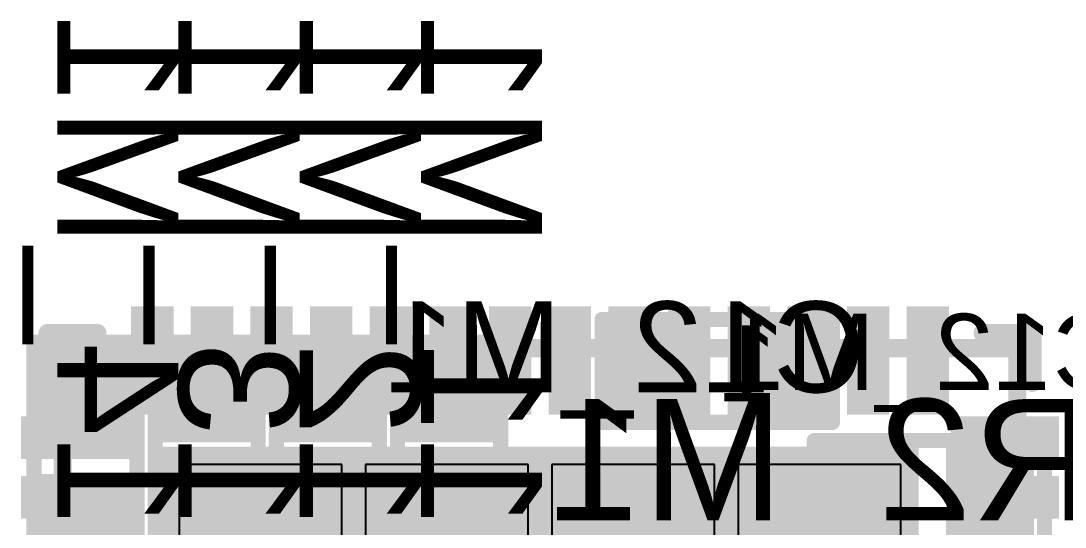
# Model space of a CAD drawing. Header units: inches. Extents: x -0.3 to 12.2, y -3.2 to 4.4.
# Drawn here: x 2.0655 to 2.4101, y 2.7409 to 2.9081 of the extents above; entities that cross this region are included whole.
import ezdxf

# ---------------------------------------------------------------- set-up
doc = ezdxf.new("R2010")
doc.units = ezdxf.units.IN
doc.header["$MEASUREMENT"] = 0
for name, color, linetype in [('Board Layer Stack Bottom Overlay', 54, 'Continuous'), ('Board Layer Stack Bottom Solder', 6, 'Continuous'), ('Bottom Assembly', 216, 'Continuous'), ('Bottom Layer_L8', 5, 'Continuous'), ('Bottom Paste', 16, 'Continuous'), ('FAB', 56, 'Continuous'), ('Top Assembly', 6, 'Continuous'), ('Top Overlay', 2, 'Continuous'), ('Top Paste', 8, 'Continuous'), ('Top Solder', 216, 'Continuous'), ('TOP_L1', 1, 'Continuous')]:
    doc.layers.add(name, color=color, linetype=linetype)
doc.styles.add('Arial', font='', dxfattribs={"height": 0.2})
doc.styles.get('Arial').set_extended_font_data('Arial')

# ---------------------------------------------------------------- blocks, each defined once
blk = doc.blocks.new('R0402_B_323')
at = {"layer": 'Board Layer Stack Bottom Solder'}
for points in [[(-0.033, -0.0145), (-0.033, 0.0145), (-0.004, 0.0145), (-0.004, -0.0145)], [(0.0064, -0.0145), (0.0064, 0.0145), (0.0354, 0.0145), (0.0354, -0.0145)]]:
    blk.add_hatch(color=6, dxfattribs=at).paths.add_polyline_path(points)
at = {"layer": 'Bottom Layer_L8'}
for points in [[(-0.031, -0.0125), (-0.031, 0.0125), (-0.006, 0.0125), (-0.006, -0.0125)], [(0.0084, -0.0125), (0.0084, 0.0125), (0.0334, 0.0125), (0.0334, -0.0125)]]:
    blk.add_hatch(color=5, dxfattribs=at).paths.add_polyline_path(points)
at = {"layer": 'Bottom Paste'}
for points in [[(-0.031, -0.0125), (-0.031, 0.0125), (-0.006, 0.0125), (-0.006, -0.0125)], [(0.0084, -0.0125), (0.0084, 0.0125), (0.0334, 0.0125), (0.0334, -0.0125)]]:
    blk.add_hatch(color=16, dxfattribs=at).paths.add_polyline_path(points)
at = {"layer": 'Board Layer Stack Bottom Overlay'}
for points in [[(-0.0365, 0.017, 0.005, 0.005, 0), (0.0395, 0.017, 0.005, 0.005, 0)], [(-0.0365, 0.017, 0.005, 0.005, 0), (-0.0365, -0.017, 0.005, 0.005, 0)], [(0.0395, 0.017, 0.005, 0.005, 0), (0.0395, -0.017, 0.005, 0.005, 0)], [(-0.0365, -0.017, 0.005, 0.005, 0), (0.0365, -0.017, 0.005, 0.005, 0)], [(0.0365, -0.017, 0.005, 0.005, 0), (0.0395, -0.017, 0.005, 0.005, 0)]]:
    blk.add_lwpolyline(points, format="xyseb", dxfattribs=at)
for points in [[(-0.03775, 0.017, 0.0025, 0.0025, 1), (-0.03525, 0.017, 0.0025, 0.0025, 1)], [(-0.03775, 0.017, 0.0025, 0.0025, 1), (-0.03525, 0.017, 0.0025, 0.0025, 1)], [(0.03825, 0.017, 0.0025, 0.0025, 1), (0.04075, 0.017, 0.0025, 0.0025, 1)], [(0.03825, 0.017, 0.0025, 0.0025, 1), (0.04075, 0.017, 0.0025, 0.0025, 1)], [(-0.03775, -0.017, 0.0025, 0.0025, 1), (-0.03525, -0.017, 0.0025, 0.0025, 1)], [(-0.03775, -0.017, 0.0025, 0.0025, 1), (-0.03525, -0.017, 0.0025, 0.0025, 1)], [(0.03525, -0.017, 0.0025, 0.0025, 1), (0.03775, -0.017, 0.0025, 0.0025, 1)], [(0.03525, -0.017, 0.0025, 0.0025, 1), (0.03775, -0.017, 0.0025, 0.0025, 1)], [(0.03825, -0.017, 0.0025, 0.0025, 1), (0.04075, -0.017, 0.0025, 0.0025, 1)], [(0.03825, -0.017, 0.0025, 0.0025, 1), (0.04075, -0.017, 0.0025, 0.0025, 1)]]:
    blk.add_lwpolyline(points, format="xyseb", close=True, dxfattribs=at)
at = {"layer": 'Bottom Assembly'}
for points in [[(-0.0365, 0.017, 0.005, 0.005, 0), (0.0395, 0.017, 0.005, 0.005, 0)], [(-0.0365, 0.017, 0.005, 0.005, 0), (-0.0365, -0.017, 0.005, 0.005, 0)], [(0.0395, 0.017, 0.005, 0.005, 0), (0.0395, -0.017, 0.005, 0.005, 0)], [(-0.0365, -0.017, 0.005, 0.005, 0), (0.0395, -0.017, 0.005, 0.005, 0)]]:
    blk.add_lwpolyline(points, format="xyseb", dxfattribs=at)
for points in [[(-0.03775, 0.017, 0.0025, 0.0025, 1), (-0.03525, 0.017, 0.0025, 0.0025, 1)], [(-0.03775, 0.017, 0.0025, 0.0025, 1), (-0.03525, 0.017, 0.0025, 0.0025, 1)], [(0.03825, 0.017, 0.0025, 0.0025, 1), (0.04075, 0.017, 0.0025, 0.0025, 1)], [(0.03825, 0.017, 0.0025, 0.0025, 1), (0.04075, 0.017, 0.0025, 0.0025, 1)], [(-0.03775, -0.017, 0.0025, 0.0025, 1), (-0.03525, -0.017, 0.0025, 0.0025, 1)], [(-0.03775, -0.017, 0.0025, 0.0025, 1), (-0.03525, -0.017, 0.0025, 0.0025, 1)], [(0.03825, -0.017, 0.0025, 0.0025, 1), (0.04075, -0.017, 0.0025, 0.0025, 1)], [(0.03825, -0.017, 0.0025, 0.0025, 1), (0.04075, -0.017, 0.0025, 0.0025, 1)]]:
    blk.add_lwpolyline(points, format="xyseb", close=True, dxfattribs=at)
at = {"layer": 'Bottom Assembly', "style": 'Arial', "text_generation_flag": 2}
blk.add_text('R14_M1', height=0.04, rotation=180, dxfattribs=at).set_placement((-0.06289, 0.0093))
blk = doc.blocks.new('R0402_B_325')
at = {"layer": 'Board Layer Stack Bottom Solder'}
for points in [[(-0.033, -0.0145), (-0.033, 0.0145), (-0.004, 0.0145), (-0.004, -0.0145)], [(0.0064, -0.0145), (0.0064, 0.0145), (0.0354, 0.0145), (0.0354, -0.0145)]]:
    blk.add_hatch(color=6, dxfattribs=at).paths.add_polyline_path(points)
at = {"layer": 'Bottom Layer_L8'}
for points in [[(-0.031, -0.0125), (-0.031, 0.0125), (-0.006, 0.0125), (-0.006, -0.0125)], [(0.0084, -0.0125), (0.0084, 0.0125), (0.0334, 0.0125), (0.0334, -0.0125)]]:
    blk.add_hatch(color=5, dxfattribs=at).paths.add_polyline_path(points)
at = {"layer": 'Bottom Paste'}
for points in [[(-0.031, -0.0125), (-0.031, 0.0125), (-0.006, 0.0125), (-0.006, -0.0125)], [(0.0084, -0.0125), (0.0084, 0.0125), (0.0334, 0.0125), (0.0334, -0.0125)]]:
    blk.add_hatch(color=16, dxfattribs=at).paths.add_polyline_path(points)
at = {"layer": 'Board Layer Stack Bottom Overlay'}
for points in [[(-0.0365, 0.017, 0.005, 0.005, 0), (0.0395, 0.017, 0.005, 0.005, 0)], [(-0.0365, 0.017, 0.005, 0.005, 0), (-0.0365, -0.017, 0.005, 0.005, 0)], [(0.0395, 0.017, 0.005, 0.005, 0), (0.0395, -0.017, 0.005, 0.005, 0)], [(-0.0365, -0.017, 0.005, 0.005, 0), (0.0365, -0.017, 0.005, 0.005, 0)], [(0.0365, -0.017, 0.005, 0.005, 0), (0.0395, -0.017, 0.005, 0.005, 0)]]:
    blk.add_lwpolyline(points, format="xyseb", dxfattribs=at)
for points in [[(-0.03775, 0.017, 0.0025, 0.0025, 1), (-0.03525, 0.017, 0.0025, 0.0025, 1)], [(-0.03775, 0.017, 0.0025, 0.0025, 1), (-0.03525, 0.017, 0.0025, 0.0025, 1)], [(0.03825, 0.017, 0.0025, 0.0025, 1), (0.04075, 0.017, 0.0025, 0.0025, 1)], [(0.03825, 0.017, 0.0025, 0.0025, 1), (0.04075, 0.017, 0.0025, 0.0025, 1)], [(-0.03775, -0.017, 0.0025, 0.0025, 1), (-0.03525, -0.017, 0.0025, 0.0025, 1)], [(-0.03775, -0.017, 0.0025, 0.0025, 1), (-0.03525, -0.017, 0.0025, 0.0025, 1)], [(0.03525, -0.017, 0.0025, 0.0025, 1), (0.03775, -0.017, 0.0025, 0.0025, 1)], [(0.03525, -0.017, 0.0025, 0.0025, 1), (0.03775, -0.017, 0.0025, 0.0025, 1)], [(0.03825, -0.017, 0.0025, 0.0025, 1), (0.04075, -0.017, 0.0025, 0.0025, 1)], [(0.03825, -0.017, 0.0025, 0.0025, 1), (0.04075, -0.017, 0.0025, 0.0025, 1)]]:
    blk.add_lwpolyline(points, format="xyseb", close=True, dxfattribs=at)
at = {"layer": 'Bottom Assembly'}
for points in [[(-0.0365, 0.017, 0.005, 0.005, 0), (0.0395, 0.017, 0.005, 0.005, 0)], [(-0.0365, 0.017, 0.005, 0.005, 0), (-0.0365, -0.017, 0.005, 0.005, 0)], [(0.0395, 0.017, 0.005, 0.005, 0), (0.0395, -0.017, 0.005, 0.005, 0)], [(-0.0365, -0.017, 0.005, 0.005, 0), (0.0395, -0.017, 0.005, 0.005, 0)]]:
    blk.add_lwpolyline(points, format="xyseb", dxfattribs=at)
for points in [[(-0.03775, 0.017, 0.0025, 0.0025, 1), (-0.03525, 0.017, 0.0025, 0.0025, 1)], [(-0.03775, 0.017, 0.0025, 0.0025, 1), (-0.03525, 0.017, 0.0025, 0.0025, 1)], [(0.03825, 0.017, 0.0025, 0.0025, 1), (0.04075, 0.017, 0.0025, 0.0025, 1)], [(0.03825, 0.017, 0.0025, 0.0025, 1), (0.04075, 0.017, 0.0025, 0.0025, 1)], [(-0.03775, -0.017, 0.0025, 0.0025, 1), (-0.03525, -0.017, 0.0025, 0.0025, 1)], [(-0.03775, -0.017, 0.0025, 0.0025, 1), (-0.03525, -0.017, 0.0025, 0.0025, 1)], [(0.03825, -0.017, 0.0025, 0.0025, 1), (0.04075, -0.017, 0.0025, 0.0025, 1)], [(0.03825, -0.017, 0.0025, 0.0025, 1), (0.04075, -0.017, 0.0025, 0.0025, 1)]]:
    blk.add_lwpolyline(points, format="xyseb", close=True, dxfattribs=at)
at = {"layer": 'Bottom Assembly', "style": 'Arial', "text_generation_flag": 2}
blk.add_text('R13_M1', height=0.04, rotation=180, dxfattribs=at).set_placement((-0.06289, 0.0093))
blk = doc.blocks.new('R0402_B_327')
at = {"layer": 'Board Layer Stack Bottom Solder'}
for points in [[(-0.033, -0.0145), (-0.033, 0.0145), (-0.004, 0.0145), (-0.004, -0.0145)], [(0.0064, -0.0145), (0.0064, 0.0145), (0.0354, 0.0145), (0.0354, -0.0145)]]:
    blk.add_hatch(color=6, dxfattribs=at).paths.add_polyline_path(points)
at = {"layer": 'Bottom Layer_L8'}
for points in [[(-0.031, -0.0125), (-0.031, 0.0125), (-0.006, 0.0125), (-0.006, -0.0125)], [(0.0084, -0.0125), (0.0084, 0.0125), (0.0334, 0.0125), (0.0334, -0.0125)]]:
    blk.add_hatch(color=5, dxfattribs=at).paths.add_polyline_path(points)
at = {"layer": 'Bottom Paste'}
for points in [[(-0.031, -0.0125), (-0.031, 0.0125), (-0.006, 0.0125), (-0.006, -0.0125)], [(0.0084, -0.0125), (0.0084, 0.0125), (0.0334, 0.0125), (0.0334, -0.0125)]]:
    blk.add_hatch(color=16, dxfattribs=at).paths.add_polyline_path(points)
at = {"layer": 'Board Layer Stack Bottom Overlay'}
for points in [[(-0.0365, 0.017, 0.005, 0.005, 0), (0.0395, 0.017, 0.005, 0.005, 0)], [(-0.0365, 0.017, 0.005, 0.005, 0), (-0.0365, -0.017, 0.005, 0.005, 0)], [(0.0395, 0.017, 0.005, 0.005, 0), (0.0395, -0.017, 0.005, 0.005, 0)], [(-0.0365, -0.017, 0.005, 0.005, 0), (0.0365, -0.017, 0.005, 0.005, 0)], [(0.0365, -0.017, 0.005, 0.005, 0), (0.0395, -0.017, 0.005, 0.005, 0)]]:
    blk.add_lwpolyline(points, format="xyseb", dxfattribs=at)
for points in [[(-0.03775, 0.017, 0.0025, 0.0025, 1), (-0.03525, 0.017, 0.0025, 0.0025, 1)], [(-0.03775, 0.017, 0.0025, 0.0025, 1), (-0.03525, 0.017, 0.0025, 0.0025, 1)], [(0.03825, 0.017, 0.0025, 0.0025, 1), (0.04075, 0.017, 0.0025, 0.0025, 1)], [(0.03825, 0.017, 0.0025, 0.0025, 1), (0.04075, 0.017, 0.0025, 0.0025, 1)], [(-0.03775, -0.017, 0.0025, 0.0025, 1), (-0.03525, -0.017, 0.0025, 0.0025, 1)], [(-0.03775, -0.017, 0.0025, 0.0025, 1), (-0.03525, -0.017, 0.0025, 0.0025, 1)], [(0.03525, -0.017, 0.0025, 0.0025, 1), (0.03775, -0.017, 0.0025, 0.0025, 1)], [(0.03525, -0.017, 0.0025, 0.0025, 1), (0.03775, -0.017, 0.0025, 0.0025, 1)], [(0.03825, -0.017, 0.0025, 0.0025, 1), (0.04075, -0.017, 0.0025, 0.0025, 1)], [(0.03825, -0.017, 0.0025, 0.0025, 1), (0.04075, -0.017, 0.0025, 0.0025, 1)]]:
    blk.add_lwpolyline(points, format="xyseb", close=True, dxfattribs=at)
at = {"layer": 'Bottom Assembly'}
for points in [[(-0.0365, 0.017, 0.005, 0.005, 0), (0.0395, 0.017, 0.005, 0.005, 0)], [(-0.0365, 0.017, 0.005, 0.005, 0), (-0.0365, -0.017, 0.005, 0.005, 0)], [(0.0395, 0.017, 0.005, 0.005, 0), (0.0395, -0.017, 0.005, 0.005, 0)], [(-0.0365, -0.017, 0.005, 0.005, 0), (0.0395, -0.017, 0.005, 0.005, 0)]]:
    blk.add_lwpolyline(points, format="xyseb", dxfattribs=at)
for points in [[(-0.03775, 0.017, 0.0025, 0.0025, 1), (-0.03525, 0.017, 0.0025, 0.0025, 1)], [(-0.03775, 0.017, 0.0025, 0.0025, 1), (-0.03525, 0.017, 0.0025, 0.0025, 1)], [(0.03825, 0.017, 0.0025, 0.0025, 1), (0.04075, 0.017, 0.0025, 0.0025, 1)], [(0.03825, 0.017, 0.0025, 0.0025, 1), (0.04075, 0.017, 0.0025, 0.0025, 1)], [(-0.03775, -0.017, 0.0025, 0.0025, 1), (-0.03525, -0.017, 0.0025, 0.0025, 1)], [(-0.03775, -0.017, 0.0025, 0.0025, 1), (-0.03525, -0.017, 0.0025, 0.0025, 1)], [(0.03825, -0.017, 0.0025, 0.0025, 1), (0.04075, -0.017, 0.0025, 0.0025, 1)], [(0.03825, -0.017, 0.0025, 0.0025, 1), (0.04075, -0.017, 0.0025, 0.0025, 1)]]:
    blk.add_lwpolyline(points, format="xyseb", close=True, dxfattribs=at)
at = {"layer": 'Bottom Assembly', "style": 'Arial', "text_generation_flag": 2}
blk.add_text('R12_M1', height=0.04, rotation=180, dxfattribs=at).set_placement((-0.06289, 0.0093))
blk = doc.blocks.new('R0402_B_329')
at = {"layer": 'Board Layer Stack Bottom Solder'}
for points in [[(-0.033, -0.0145), (-0.033, 0.0145), (-0.004, 0.0145), (-0.004, -0.0145)], [(0.0064, -0.0145), (0.0064, 0.0145), (0.0354, 0.0145), (0.0354, -0.0145)]]:
    blk.add_hatch(color=6, dxfattribs=at).paths.add_polyline_path(points)
at = {"layer": 'Bottom Layer_L8'}
for points in [[(-0.031, -0.0125), (-0.031, 0.0125), (-0.006, 0.0125), (-0.006, -0.0125)], [(0.0084, -0.0125), (0.0084, 0.0125), (0.0334, 0.0125), (0.0334, -0.0125)]]:
    blk.add_hatch(color=5, dxfattribs=at).paths.add_polyline_path(points)
at = {"layer": 'Bottom Paste'}
for points in [[(-0.031, -0.0125), (-0.031, 0.0125), (-0.006, 0.0125), (-0.006, -0.0125)], [(0.0084, -0.0125), (0.0084, 0.0125), (0.0334, 0.0125), (0.0334, -0.0125)]]:
    blk.add_hatch(color=16, dxfattribs=at).paths.add_polyline_path(points)
at = {"layer": 'Board Layer Stack Bottom Overlay'}
for points in [[(-0.0365, 0.017, 0.005, 0.005, 0), (0.0395, 0.017, 0.005, 0.005, 0)], [(-0.0365, 0.017, 0.005, 0.005, 0), (-0.0365, -0.017, 0.005, 0.005, 0)], [(0.0395, 0.017, 0.005, 0.005, 0), (0.0395, -0.017, 0.005, 0.005, 0)], [(-0.0365, -0.017, 0.005, 0.005, 0), (0.0365, -0.017, 0.005, 0.005, 0)], [(0.0365, -0.017, 0.005, 0.005, 0), (0.0395, -0.017, 0.005, 0.005, 0)]]:
    blk.add_lwpolyline(points, format="xyseb", dxfattribs=at)
for points in [[(-0.03775, 0.017, 0.0025, 0.0025, 1), (-0.03525, 0.017, 0.0025, 0.0025, 1)], [(-0.03775, 0.017, 0.0025, 0.0025, 1), (-0.03525, 0.017, 0.0025, 0.0025, 1)], [(0.03825, 0.017, 0.0025, 0.0025, 1), (0.04075, 0.017, 0.0025, 0.0025, 1)], [(0.03825, 0.017, 0.0025, 0.0025, 1), (0.04075, 0.017, 0.0025, 0.0025, 1)], [(-0.03775, -0.017, 0.0025, 0.0025, 1), (-0.03525, -0.017, 0.0025, 0.0025, 1)], [(-0.03775, -0.017, 0.0025, 0.0025, 1), (-0.03525, -0.017, 0.0025, 0.0025, 1)], [(0.03525, -0.017, 0.0025, 0.0025, 1), (0.03775, -0.017, 0.0025, 0.0025, 1)], [(0.03525, -0.017, 0.0025, 0.0025, 1), (0.03775, -0.017, 0.0025, 0.0025, 1)], [(0.03825, -0.017, 0.0025, 0.0025, 1), (0.04075, -0.017, 0.0025, 0.0025, 1)], [(0.03825, -0.017, 0.0025, 0.0025, 1), (0.04075, -0.017, 0.0025, 0.0025, 1)]]:
    blk.add_lwpolyline(points, format="xyseb", close=True, dxfattribs=at)
at = {"layer": 'Bottom Assembly'}
for points in [[(-0.0365, 0.017, 0.005, 0.005, 0), (0.0395, 0.017, 0.005, 0.005, 0)], [(-0.0365, 0.017, 0.005, 0.005, 0), (-0.0365, -0.017, 0.005, 0.005, 0)], [(0.0395, 0.017, 0.005, 0.005, 0), (0.0395, -0.017, 0.005, 0.005, 0)], [(-0.0365, -0.017, 0.005, 0.005, 0), (0.0395, -0.017, 0.005, 0.005, 0)]]:
    blk.add_lwpolyline(points, format="xyseb", dxfattribs=at)
for points in [[(-0.03775, 0.017, 0.0025, 0.0025, 1), (-0.03525, 0.017, 0.0025, 0.0025, 1)], [(-0.03775, 0.017, 0.0025, 0.0025, 1), (-0.03525, 0.017, 0.0025, 0.0025, 1)], [(0.03825, 0.017, 0.0025, 0.0025, 1), (0.04075, 0.017, 0.0025, 0.0025, 1)], [(0.03825, 0.017, 0.0025, 0.0025, 1), (0.04075, 0.017, 0.0025, 0.0025, 1)], [(-0.03775, -0.017, 0.0025, 0.0025, 1), (-0.03525, -0.017, 0.0025, 0.0025, 1)], [(-0.03775, -0.017, 0.0025, 0.0025, 1), (-0.03525, -0.017, 0.0025, 0.0025, 1)], [(0.03825, -0.017, 0.0025, 0.0025, 1), (0.04075, -0.017, 0.0025, 0.0025, 1)], [(0.03825, -0.017, 0.0025, 0.0025, 1), (0.04075, -0.017, 0.0025, 0.0025, 1)]]:
    blk.add_lwpolyline(points, format="xyseb", close=True, dxfattribs=at)
at = {"layer": 'Bottom Assembly', "style": 'Arial', "text_generation_flag": 2}
blk.add_text('R11_M1', height=0.04, rotation=180, dxfattribs=at).set_placement((-0.06289, 0.0093))
blk = doc.blocks.new('R0402_B_375')
at = {"layer": 'Board Layer Stack Bottom Solder'}
for points in [[(-0.033, -0.0145), (-0.033, 0.0145), (-0.004, 0.0145), (-0.004, -0.0145)], [(0.0064, -0.0145), (0.0064, 0.0145), (0.0354, 0.0145), (0.0354, -0.0145)]]:
    blk.add_hatch(color=6, dxfattribs=at).paths.add_polyline_path(points)
at = {"layer": 'Bottom Layer_L8'}
for points in [[(-0.031, -0.0125), (-0.031, 0.0125), (-0.006, 0.0125), (-0.006, -0.0125)], [(0.0084, -0.0125), (0.0084, 0.0125), (0.0334, 0.0125), (0.0334, -0.0125)]]:
    blk.add_hatch(color=5, dxfattribs=at).paths.add_polyline_path(points)
at = {"layer": 'Bottom Paste'}
for points in [[(-0.031, -0.0125), (-0.031, 0.0125), (-0.006, 0.0125), (-0.006, -0.0125)], [(0.0084, -0.0125), (0.0084, 0.0125), (0.0334, 0.0125), (0.0334, -0.0125)]]:
    blk.add_hatch(color=16, dxfattribs=at).paths.add_polyline_path(points)
at = {"layer": 'Board Layer Stack Bottom Overlay'}
for points in [[(0.0395, 0.017, 0.005, 0.005, 0), (-0.0365, 0.017, 0.005, 0.005, 0)], [(-0.0365, 0.017, 0.005, 0.005, 0), (-0.0365, -0.017, 0.005, 0.005, 0)], [(0.0395, 0.017, 0.005, 0.005, 0), (0.0395, -0.017, 0.005, 0.005, 0)], [(0.0365, -0.017, 0.005, 0.005, 0), (-0.0365, -0.017, 0.005, 0.005, 0)], [(0.0395, -0.017, 0.005, 0.005, 0), (0.0365, -0.017, 0.005, 0.005, 0)]]:
    blk.add_lwpolyline(points, format="xyseb", dxfattribs=at)
for points in [[(-0.03775, 0.017, 0.0025, 0.0025, 1), (-0.03525, 0.017, 0.0025, 0.0025, 1)], [(-0.03775, 0.017, 0.0025, 0.0025, 1), (-0.03525, 0.017, 0.0025, 0.0025, 1)], [(0.03825, 0.017, 0.0025, 0.0025, 1), (0.04075, 0.017, 0.0025, 0.0025, 1)], [(0.03825, 0.017, 0.0025, 0.0025, 1), (0.04075, 0.017, 0.0025, 0.0025, 1)], [(-0.03775, -0.017, 0.0025, 0.0025, 1), (-0.03525, -0.017, 0.0025, 0.0025, 1)], [(-0.03775, -0.017, 0.0025, 0.0025, 1), (-0.03525, -0.017, 0.0025, 0.0025, 1)], [(0.03525, -0.017, 0.0025, 0.0025, 1), (0.03775, -0.017, 0.0025, 0.0025, 1)], [(0.03525, -0.017, 0.0025, 0.0025, 1), (0.03775, -0.017, 0.0025, 0.0025, 1)], [(0.03825, -0.017, 0.0025, 0.0025, 1), (0.04075, -0.017, 0.0025, 0.0025, 1)], [(0.03825, -0.017, 0.0025, 0.0025, 1), (0.04075, -0.017, 0.0025, 0.0025, 1)]]:
    blk.add_lwpolyline(points, format="xyseb", close=True, dxfattribs=at)
at = {"layer": 'Bottom Assembly'}
for points in [[(0.0395, 0.017, 0.005, 0.005, 0), (-0.0365, 0.017, 0.005, 0.005, 0)], [(-0.0365, 0.017, 0.005, 0.005, 0), (-0.0365, -0.017, 0.005, 0.005, 0)], [(0.0395, 0.017, 0.005, 0.005, 0), (0.0395, -0.017, 0.005, 0.005, 0)], [(0.0395, -0.017, 0.005, 0.005, 0), (-0.0365, -0.017, 0.005, 0.005, 0)]]:
    blk.add_lwpolyline(points, format="xyseb", dxfattribs=at)
for points in [[(-0.03775, 0.017, 0.0025, 0.0025, 1), (-0.03525, 0.017, 0.0025, 0.0025, 1)], [(-0.03775, 0.017, 0.0025, 0.0025, 1), (-0.03525, 0.017, 0.0025, 0.0025, 1)], [(0.03825, 0.017, 0.0025, 0.0025, 1), (0.04075, 0.017, 0.0025, 0.0025, 1)], [(0.03825, 0.017, 0.0025, 0.0025, 1), (0.04075, 0.017, 0.0025, 0.0025, 1)], [(-0.03775, -0.017, 0.0025, 0.0025, 1), (-0.03525, -0.017, 0.0025, 0.0025, 1)], [(-0.03775, -0.017, 0.0025, 0.0025, 1), (-0.03525, -0.017, 0.0025, 0.0025, 1)], [(0.03825, -0.017, 0.0025, 0.0025, 1), (0.04075, -0.017, 0.0025, 0.0025, 1)], [(0.03825, -0.017, 0.0025, 0.0025, 1), (0.04075, -0.017, 0.0025, 0.0025, 1)]]:
    blk.add_lwpolyline(points, format="xyseb", close=True, dxfattribs=at)
at = {"layer": 'Bottom Assembly', "style": 'Arial', "text_generation_flag": 2}
blk.add_text('R2_M1', height=0.04, rotation=180, dxfattribs=at).set_placement((-0.05295, 0.0093))
blk = doc.blocks.new('C0402_B_408')
at = {"layer": 'Board Layer Stack Bottom Solder'}
for points in [[(-0.004, 0.0145), (-0.004, -0.0145), (-0.033, -0.0145), (-0.033, 0.0145)], [(0.0354, 0.0145), (0.0354, -0.0145), (0.0064, -0.0145), (0.0064, 0.0145)]]:
    blk.add_hatch(color=6, dxfattribs=at).paths.add_polyline_path(points)
at = {"layer": 'Bottom Layer_L8'}
for points in [[(-0.006, 0.0125), (-0.006, -0.0125), (-0.031, -0.0125), (-0.031, 0.0125)], [(0.0334, 0.0125), (0.0334, -0.0125), (0.0084, -0.0125), (0.0084, 0.0125)]]:
    blk.add_hatch(color=5, dxfattribs=at).paths.add_polyline_path(points)
at = {"layer": 'Bottom Paste'}
for points in [[(-0.006, 0.0125), (-0.006, -0.0125), (-0.031, -0.0125), (-0.031, 0.0125)], [(0.0334, 0.0125), (0.0334, -0.0125), (0.0084, -0.0125), (0.0084, 0.0125)]]:
    blk.add_hatch(color=16, dxfattribs=at).paths.add_polyline_path(points)
at = {"layer": 'Board Layer Stack Bottom Overlay'}
for points in [[(0.0395, 0.017, 0.005, 0.005, 0), (-0.0365, 0.017, 0.005, 0.005, 0)], [(-0.0365, 0.017, 0.005, 0.005, 0), (-0.0365, -0.017, 0.005, 0.005, 0)], [(0.0395, 0.017, 0.005, 0.005, 0), (0.0395, -0.017, 0.005, 0.005, 0)], [(0.0365, -0.017, 0.005, 0.005, 0), (-0.0365, -0.017, 0.005, 0.005, 0)], [(0.0395, -0.017, 0.005, 0.005, 0), (0.0365, -0.017, 0.005, 0.005, 0)]]:
    blk.add_lwpolyline(points, format="xyseb", dxfattribs=at)
for points in [[(-0.03775, 0.017, 0.0025, 0.0025, 1), (-0.03525, 0.017, 0.0025, 0.0025, 1)], [(-0.03775, 0.017, 0.0025, 0.0025, 1), (-0.03525, 0.017, 0.0025, 0.0025, 1)], [(0.03825, 0.017, 0.0025, 0.0025, 1), (0.04075, 0.017, 0.0025, 0.0025, 1)], [(0.03825, 0.017, 0.0025, 0.0025, 1), (0.04075, 0.017, 0.0025, 0.0025, 1)], [(-0.03775, -0.017, 0.0025, 0.0025, 1), (-0.03525, -0.017, 0.0025, 0.0025, 1)], [(-0.03775, -0.017, 0.0025, 0.0025, 1), (-0.03525, -0.017, 0.0025, 0.0025, 1)], [(0.03525, -0.017, 0.0025, 0.0025, 1), (0.03775, -0.017, 0.0025, 0.0025, 1)], [(0.03525, -0.017, 0.0025, 0.0025, 1), (0.03775, -0.017, 0.0025, 0.0025, 1)], [(0.03825, -0.017, 0.0025, 0.0025, 1), (0.04075, -0.017, 0.0025, 0.0025, 1)], [(0.03825, -0.017, 0.0025, 0.0025, 1), (0.04075, -0.017, 0.0025, 0.0025, 1)]]:
    blk.add_lwpolyline(points, format="xyseb", close=True, dxfattribs=at)
at = {"layer": 'Bottom Assembly'}
for points in [[(0.0395, 0.017, 0.005, 0.005, 0), (-0.0365, 0.017, 0.005, 0.005, 0)], [(-0.0365, 0.017, 0.005, 0.005, 0), (-0.0365, -0.017, 0.005, 0.005, 0)], [(0.0395, 0.017, 0.005, 0.005, 0), (0.0395, -0.017, 0.005, 0.005, 0)], [(0.0395, -0.017, 0.005, 0.005, 0), (-0.0365, -0.017, 0.005, 0.005, 0)]]:
    blk.add_lwpolyline(points, format="xyseb", dxfattribs=at)
for points in [[(-0.03775, 0.017, 0.0025, 0.0025, 1), (-0.03525, 0.017, 0.0025, 0.0025, 1)], [(-0.03775, 0.017, 0.0025, 0.0025, 1), (-0.03525, 0.017, 0.0025, 0.0025, 1)], [(0.03825, 0.017, 0.0025, 0.0025, 1), (0.04075, 0.017, 0.0025, 0.0025, 1)], [(0.03825, 0.017, 0.0025, 0.0025, 1), (0.04075, 0.017, 0.0025, 0.0025, 1)], [(-0.03775, -0.017, 0.0025, 0.0025, 1), (-0.03525, -0.017, 0.0025, 0.0025, 1)], [(-0.03775, -0.017, 0.0025, 0.0025, 1), (-0.03525, -0.017, 0.0025, 0.0025, 1)], [(0.03825, -0.017, 0.0025, 0.0025, 1), (0.04075, -0.017, 0.0025, 0.0025, 1)], [(0.03825, -0.017, 0.0025, 0.0025, 1), (0.04075, -0.017, 0.0025, 0.0025, 1)]]:
    blk.add_lwpolyline(points, format="xyseb", close=True, dxfattribs=at)
at = {"layer": 'Bottom Assembly', "style": 'Arial', "text_generation_flag": 2}
blk.add_text('C12_M1', height=0.03, rotation=180, dxfattribs=at).set_placement((-0.0473, 0.00707))
at = {"layer": 'FAB', "style": 'Arial', "text_generation_flag": 2}
blk.add_text('1', height=0.025, rotation=180, dxfattribs=at).set_placement((-0.0185, 0.01))
blk = doc.blocks.new('CP_56_1_ADI_428')
at = {"layer": 'Top Paste'}
for points in [[(0.11328, 0.1375), (0.10325, 0.1375), (0.10325, 0.16931), (0.11328, 0.16931)], [(0.13297, 0.1375), (0.12294, 0.1375), (0.12294, 0.16931), (0.13297, 0.16931)], [(0.16931, 0.13297), (0.16931, 0.12294), (0.1375, 0.12294), (0.1375, 0.13297)], [(0.16931, 0.11328), (0.16931, 0.10325), (0.1375, 0.10325), (0.1375, 0.11328)], [(0.16931, 0.0936), (0.16931, 0.08357), (0.1375, 0.08357), (0.1375, 0.0936)], [(0.16931, 0.07391), (0.16931, 0.06388), (0.1375, 0.06388), (0.1375, 0.07391)], [(0.16931, 0.05423), (0.16931, 0.0442), (0.1375, 0.0442), (0.1375, 0.05423)], [(0.16931, 0.03454), (0.16931, 0.02451), (0.1375, 0.02451), (0.1375, 0.03454)], [(0.16931, 0.01486), (0.16931, 0.00483), (0.1375, 0.00483), (0.1375, 0.01486)], [(0.16931, -0.00483), (0.16931, -0.01486), (0.1375, -0.01486), (0.1375, -0.00483)], [(0.16931, -0.02451), (0.16931, -0.03454), (0.1375, -0.03454), (0.1375, -0.02451)], [(0.16931, -0.0442), (0.16931, -0.05423), (0.1375, -0.05423), (0.1375, -0.0442)], [(0.16931, -0.06388), (0.16931, -0.07391), (0.1375, -0.07391), (0.1375, -0.06388)], [(0.16931, -0.08357), (0.16931, -0.0936), (0.1375, -0.0936), (0.1375, -0.08357)], [(0.16931, -0.10325), (0.16931, -0.11328), (0.1375, -0.11328), (0.1375, -0.10325)], [(0.16931, -0.12294), (0.16931, -0.13297), (0.1375, -0.13297), (0.1375, -0.12294)], [(0.11328, -0.16931), (0.10325, -0.16931), (0.10325, -0.1375), (0.11328, -0.1375)], [(0.13297, -0.16931), (0.12294, -0.16931), (0.12294, -0.1375), (0.13297, -0.1375)]]:
    blk.add_hatch(color=8, dxfattribs=at).paths.add_polyline_path(points)
at = {"layer": 'Top Solder'}
for points in [[(0.11528, 0.1355), (0.10125, 0.1355), (0.10125, 0.17131), (0.11528, 0.17131)], [(0.13497, 0.1355), (0.12094, 0.1355), (0.12094, 0.17131), (0.13497, 0.17131)], [(0.17131, 0.13497), (0.17131, 0.12094), (0.1355, 0.12094), (0.1355, 0.13497)], [(-0.125, 0.125), (0.125, 0.125), (0.125, -0.125), (-0.125, -0.125)], [(0.17131, 0.11528), (0.17131, 0.10125), (0.1355, 0.10125), (0.1355, 0.11528)], [(0.17131, 0.0956), (0.17131, 0.08157), (0.1355, 0.08157), (0.1355, 0.0956)], [(0.17131, 0.07591), (0.17131, 0.06188), (0.1355, 0.06188), (0.1355, 0.07591)], [(0.17131, 0.05623), (0.17131, 0.0422), (0.1355, 0.0422), (0.1355, 0.05623)], [(0.17131, 0.03654), (0.17131, 0.02251), (0.1355, 0.02251), (0.1355, 0.03654)], [(0.17131, 0.01686), (0.17131, 0.00283), (0.1355, 0.00283), (0.1355, 0.01686)], [(0.17131, -0.00283), (0.17131, -0.01686), (0.1355, -0.01686), (0.1355, -0.00283)], [(0.17131, -0.02251), (0.17131, -0.03654), (0.1355, -0.03654), (0.1355, -0.02251)], [(0.17131, -0.0422), (0.17131, -0.05623), (0.1355, -0.05623), (0.1355, -0.0422)], [(0.17131, -0.06188), (0.17131, -0.07591), (0.1355, -0.07591), (0.1355, -0.06188)], [(0.17131, -0.08157), (0.17131, -0.0956), (0.1355, -0.0956), (0.1355, -0.08157)], [(0.17131, -0.10125), (0.17131, -0.11528), (0.1355, -0.11528), (0.1355, -0.10125)], [(0.17131, -0.12094), (0.17131, -0.13497), (0.1355, -0.13497), (0.1355, -0.12094)], [(0.11528, -0.17131), (0.10125, -0.17131), (0.10125, -0.1355), (0.11528, -0.1355)], [(0.13497, -0.17131), (0.12094, -0.17131), (0.12094, -0.1355), (0.13497, -0.1355)]]:
    blk.add_hatch(color=216, dxfattribs=at).paths.add_polyline_path(points)
at = {"layer": 'TOP_L1'}
for points in [[(0.11328, 0.1375), (0.10325, 0.1375), (0.10325, 0.16931), (0.11328, 0.16931)], [(0.13297, 0.1375), (0.12294, 0.1375), (0.12294, 0.16931), (0.13297, 0.16931)], [(0.16931, 0.13297), (0.16931, 0.12294), (0.1375, 0.12294), (0.1375, 0.13297)], [(-0.123, 0.123), (0.123, 0.123), (0.123, -0.123), (-0.123, -0.123)], [(0.16931, 0.11328), (0.16931, 0.10325), (0.1375, 0.10325), (0.1375, 0.11328)], [(0.16931, 0.0936), (0.16931, 0.08357), (0.1375, 0.08357), (0.1375, 0.0936)], [(0.16931, 0.07391), (0.16931, 0.06388), (0.1375, 0.06388), (0.1375, 0.07391)], [(0.16931, 0.05423), (0.16931, 0.0442), (0.1375, 0.0442), (0.1375, 0.05423)], [(0.16931, 0.03454), (0.16931, 0.02451), (0.1375, 0.02451), (0.1375, 0.03454)], [(0.16931, 0.01486), (0.16931, 0.00483), (0.1375, 0.00483), (0.1375, 0.01486)], [(0.16931, -0.00483), (0.16931, -0.01486), (0.1375, -0.01486), (0.1375, -0.00483)], [(0.16931, -0.02451), (0.16931, -0.03454), (0.1375, -0.03454), (0.1375, -0.02451)], [(0.16931, -0.0442), (0.16931, -0.05423), (0.1375, -0.05423), (0.1375, -0.0442)], [(0.16931, -0.06388), (0.16931, -0.07391), (0.1375, -0.07391), (0.1375, -0.06388)], [(0.16931, -0.08357), (0.16931, -0.0936), (0.1375, -0.0936), (0.1375, -0.08357)], [(0.16931, -0.10325), (0.16931, -0.11328), (0.1375, -0.11328), (0.1375, -0.10325)], [(0.16931, -0.12294), (0.16931, -0.13297), (0.1375, -0.13297), (0.1375, -0.12294)], [(0.11328, -0.16931), (0.10325, -0.16931), (0.10325, -0.1375), (0.11328, -0.1375)], [(0.13297, -0.16931), (0.12294, -0.16931), (0.12294, -0.1375), (0.13297, -0.1375)]]:
    blk.add_hatch(color=1, dxfattribs=at).paths.add_polyline_path(points)
at = {"layer": 'Top Assembly'}
for points in [[(-0.1575, 0.1575, 0.006, 0.006, 0), (0.1575, 0.1575, 0.006, 0.006, 0)], [(0.10227, 0.1575, 0.006, 0.006, 0), (0.11427, 0.1575, 0.006, 0.006, 0)], [(0.10227, 0.1575, 0.006, 0.006, 0), (0.11427, 0.1575, 0.006, 0.006, 0)], [(0.12195, 0.1575, 0.006, 0.006, 0), (0.13395, 0.1575, 0.006, 0.006, 0)], [(0.12195, 0.1575, 0.006, 0.006, 0), (0.13395, 0.1575, 0.006, 0.006, 0)], [(0.1575, 0.1575, 0.006, 0.006, 0), (0.1575, -0.1575, 0.006, 0.006, 0)], [(0.1575, 0.13395, 0.006, 0.006, 0), (0.1575, 0.12195, 0.006, 0.006, 0)], [(0.1575, 0.13395, 0.006, 0.006, 0), (0.1575, 0.12195, 0.006, 0.006, 0)], [(0.1575, 0.11427, 0.006, 0.006, 0), (0.1575, 0.10227, 0.006, 0.006, 0)], [(0.1575, 0.11427, 0.006, 0.006, 0), (0.1575, 0.10227, 0.006, 0.006, 0)], [(0.1575, 0.09458, 0.006, 0.006, 0), (0.1575, 0.08258, 0.006, 0.006, 0)], [(0.1575, 0.09458, 0.006, 0.006, 0), (0.1575, 0.08258, 0.006, 0.006, 0)], [(0.1575, 0.0749, 0.006, 0.006, 0), (0.1575, 0.0629, 0.006, 0.006, 0)], [(0.1575, 0.0749, 0.006, 0.006, 0), (0.1575, 0.0629, 0.006, 0.006, 0)], [(0.1575, 0.05521, 0.006, 0.006, 0), (0.1575, 0.04321, 0.006, 0.006, 0)], [(0.1575, 0.05521, 0.006, 0.006, 0), (0.1575, 0.04321, 0.006, 0.006, 0)], [(0.1575, 0.03553, 0.006, 0.006, 0), (0.1575, 0.02353, 0.006, 0.006, 0)], [(0.1575, 0.03553, 0.006, 0.006, 0), (0.1575, 0.02353, 0.006, 0.006, 0)], [(0.1575, 0.01584, 0.006, 0.006, 0), (0.1575, 0.00384, 0.006, 0.006, 0)], [(0.1575, 0.01584, 0.006, 0.006, 0), (0.1575, 0.00384, 0.006, 0.006, 0)], [(0.1575, -0.00384, 0.006, 0.006, 0), (0.1575, -0.01584, 0.006, 0.006, 0)], [(0.1575, -0.00384, 0.006, 0.006, 0), (0.1575, -0.01584, 0.006, 0.006, 0)], [(0.1575, -0.02353, 0.006, 0.006, 0), (0.1575, -0.03553, 0.006, 0.006, 0)], [(0.1575, -0.02353, 0.006, 0.006, 0), (0.1575, -0.03553, 0.006, 0.006, 0)], [(0.1575, -0.04321, 0.006, 0.006, 0), (0.1575, -0.05521, 0.006, 0.006, 0)], [(0.1575, -0.04321, 0.006, 0.006, 0), (0.1575, -0.05521, 0.006, 0.006, 0)], [(0.1575, -0.0629, 0.006, 0.006, 0), (0.1575, -0.0749, 0.006, 0.006, 0)], [(0.1575, -0.0629, 0.006, 0.006, 0), (0.1575, -0.0749, 0.006, 0.006, 0)], [(0.1575, -0.08258, 0.006, 0.006, 0), (0.1575, -0.09458, 0.006, 0.006, 0)], [(0.1575, -0.08258, 0.006, 0.006, 0), (0.1575, -0.09458, 0.006, 0.006, 0)], [(0.1575, -0.10227, 0.006, 0.006, 0), (0.1575, -0.11427, 0.006, 0.006, 0)], [(0.1575, -0.10227, 0.006, 0.006, 0), (0.1575, -0.11427, 0.006, 0.006, 0)], [(0.1575, -0.12195, 0.006, 0.006, 0), (0.1575, -0.13395, 0.006, 0.006, 0)], [(0.1575, -0.12195, 0.006, 0.006, 0), (0.1575, -0.13395, 0.006, 0.006, 0)], [(-0.1575, -0.1575, 0.006, 0.006, 0), (0.1575, -0.1575, 0.006, 0.006, 0)], [(0.10227, -0.1575, 0.006, 0.006, 0), (0.11427, -0.1575, 0.006, 0.006, 0)], [(0.10227, -0.1575, 0.006, 0.006, 0), (0.11427, -0.1575, 0.006, 0.006, 0)], [(0.12195, -0.1575, 0.006, 0.006, 0), (0.13395, -0.1575, 0.006, 0.006, 0)], [(0.12195, -0.1575, 0.006, 0.006, 0), (0.13395, -0.1575, 0.006, 0.006, 0)]]:
    blk.add_lwpolyline(points, format="xyseb", dxfattribs=at)
for points in [[(0.10077, 0.1575, 0.003, 0.003, 1), (0.10377, 0.1575, 0.003, 0.003, 1)], [(0.10077, 0.1575, 0.003, 0.003, 1), (0.10377, 0.1575, 0.003, 0.003, 1)], [(0.11277, 0.1575, 0.003, 0.003, 1), (0.11577, 0.1575, 0.003, 0.003, 1)], [(0.11277, 0.1575, 0.003, 0.003, 1), (0.11577, 0.1575, 0.003, 0.003, 1)], [(0.12045, 0.1575, 0.003, 0.003, 1), (0.12345, 0.1575, 0.003, 0.003, 1)], [(0.12045, 0.1575, 0.003, 0.003, 1), (0.12345, 0.1575, 0.003, 0.003, 1)], [(0.13245, 0.1575, 0.003, 0.003, 1), (0.13545, 0.1575, 0.003, 0.003, 1)], [(0.13245, 0.1575, 0.003, 0.003, 1), (0.13545, 0.1575, 0.003, 0.003, 1)], [(0.156, 0.1575, 0.003, 0.003, 1), (0.159, 0.1575, 0.003, 0.003, 1)], [(0.156, 0.1575, 0.003, 0.003, 1), (0.159, 0.1575, 0.003, 0.003, 1)], [(0.156, 0.13395, 0.003, 0.003, 1), (0.159, 0.13395, 0.003, 0.003, 1)], [(0.156, 0.13395, 0.003, 0.003, 1), (0.159, 0.13395, 0.003, 0.003, 1)], [(0.156, 0.12195, 0.003, 0.003, 1), (0.159, 0.12195, 0.003, 0.003, 1)], [(0.156, 0.12195, 0.003, 0.003, 1), (0.159, 0.12195, 0.003, 0.003, 1)], [(0.156, 0.11427, 0.003, 0.003, 1), (0.159, 0.11427, 0.003, 0.003, 1)], [(0.156, 0.11427, 0.003, 0.003, 1), (0.159, 0.11427, 0.003, 0.003, 1)], [(0.156, 0.10227, 0.003, 0.003, 1), (0.159, 0.10227, 0.003, 0.003, 1)], [(0.156, 0.10227, 0.003, 0.003, 1), (0.159, 0.10227, 0.003, 0.003, 1)], [(0.156, 0.09458, 0.003, 0.003, 1), (0.159, 0.09458, 0.003, 0.003, 1)], [(0.156, 0.09458, 0.003, 0.003, 1), (0.159, 0.09458, 0.003, 0.003, 1)], [(0.156, 0.08258, 0.003, 0.003, 1), (0.159, 0.08258, 0.003, 0.003, 1)], [(0.156, 0.08258, 0.003, 0.003, 1), (0.159, 0.08258, 0.003, 0.003, 1)], [(0.156, 0.0749, 0.003, 0.003, 1), (0.159, 0.0749, 0.003, 0.003, 1)], [(0.156, 0.0749, 0.003, 0.003, 1), (0.159, 0.0749, 0.003, 0.003, 1)], [(0.156, 0.0629, 0.003, 0.003, 1), (0.159, 0.0629, 0.003, 0.003, 1)], [(0.156, 0.0629, 0.003, 0.003, 1), (0.159, 0.0629, 0.003, 0.003, 1)], [(0.156, 0.05521, 0.003, 0.003, 1), (0.159, 0.05521, 0.003, 0.003, 1)], [(0.156, 0.05521, 0.003, 0.003, 1), (0.159, 0.05521, 0.003, 0.003, 1)], [(0.156, 0.04321, 0.003, 0.003, 1), (0.159, 0.04321, 0.003, 0.003, 1)], [(0.156, 0.04321, 0.003, 0.003, 1), (0.159, 0.04321, 0.003, 0.003, 1)], [(0.156, 0.03553, 0.003, 0.003, 1), (0.159, 0.03553, 0.003, 0.003, 1)], [(0.156, 0.03553, 0.003, 0.003, 1), (0.159, 0.03553, 0.003, 0.003, 1)], [(0.156, 0.02353, 0.003, 0.003, 1), (0.159, 0.02353, 0.003, 0.003, 1)], [(0.156, 0.02353, 0.003, 0.003, 1), (0.159, 0.02353, 0.003, 0.003, 1)], [(0.156, 0.01584, 0.003, 0.003, 1), (0.159, 0.01584, 0.003, 0.003, 1)], [(0.156, 0.01584, 0.003, 0.003, 1), (0.159, 0.01584, 0.003, 0.003, 1)], [(0.156, 0.00384, 0.003, 0.003, 1), (0.159, 0.00384, 0.003, 0.003, 1)], [(0.156, 0.00384, 0.003, 0.003, 1), (0.159, 0.00384, 0.003, 0.003, 1)], [(0.156, -0.00384, 0.003, 0.003, 1), (0.159, -0.00384, 0.003, 0.003, 1)], [(0.156, -0.00384, 0.003, 0.003, 1), (0.159, -0.00384, 0.003, 0.003, 1)], [(0.156, -0.01584, 0.003, 0.003, 1), (0.159, -0.01584, 0.003, 0.003, 1)], [(0.156, -0.01584, 0.003, 0.003, 1), (0.159, -0.01584, 0.003, 0.003, 1)], [(0.156, -0.02353, 0.003, 0.003, 1), (0.159, -0.02353, 0.003, 0.003, 1)], [(0.156, -0.02353, 0.003, 0.003, 1), (0.159, -0.02353, 0.003, 0.003, 1)], [(0.156, -0.03553, 0.003, 0.003, 1), (0.159, -0.03553, 0.003, 0.003, 1)], [(0.156, -0.03553, 0.003, 0.003, 1), (0.159, -0.03553, 0.003, 0.003, 1)], [(0.156, -0.04321, 0.003, 0.003, 1), (0.159, -0.04321, 0.003, 0.003, 1)], [(0.156, -0.04321, 0.003, 0.003, 1), (0.159, -0.04321, 0.003, 0.003, 1)], [(0.156, -0.05521, 0.003, 0.003, 1), (0.159, -0.05521, 0.003, 0.003, 1)], [(0.156, -0.05521, 0.003, 0.003, 1), (0.159, -0.05521, 0.003, 0.003, 1)], [(0.156, -0.0629, 0.003, 0.003, 1), (0.159, -0.0629, 0.003, 0.003, 1)], [(0.156, -0.0629, 0.003, 0.003, 1), (0.159, -0.0629, 0.003, 0.003, 1)], [(0.156, -0.0749, 0.003, 0.003, 1), (0.159, -0.0749, 0.003, 0.003, 1)], [(0.156, -0.0749, 0.003, 0.003, 1), (0.159, -0.0749, 0.003, 0.003, 1)], [(0.156, -0.08258, 0.003, 0.003, 1), (0.159, -0.08258, 0.003, 0.003, 1)], [(0.156, -0.08258, 0.003, 0.003, 1), (0.159, -0.08258, 0.003, 0.003, 1)], [(0.156, -0.09458, 0.003, 0.003, 1), (0.159, -0.09458, 0.003, 0.003, 1)], [(0.156, -0.09458, 0.003, 0.003, 1), (0.159, -0.09458, 0.003, 0.003, 1)], [(0.156, -0.10227, 0.003, 0.003, 1), (0.159, -0.10227, 0.003, 0.003, 1)], [(0.156, -0.10227, 0.003, 0.003, 1), (0.159, -0.10227, 0.003, 0.003, 1)], [(0.156, -0.11427, 0.003, 0.003, 1), (0.159, -0.11427, 0.003, 0.003, 1)], [(0.156, -0.11427, 0.003, 0.003, 1), (0.159, -0.11427, 0.003, 0.003, 1)], [(0.156, -0.12195, 0.003, 0.003, 1), (0.159, -0.12195, 0.003, 0.003, 1)], [(0.156, -0.12195, 0.003, 0.003, 1), (0.159, -0.12195, 0.003, 0.003, 1)], [(0.156, -0.13395, 0.003, 0.003, 1), (0.159, -0.13395, 0.003, 0.003, 1)], [(0.156, -0.13395, 0.003, 0.003, 1), (0.159, -0.13395, 0.003, 0.003, 1)], [(0.10077, -0.1575, 0.003, 0.003, 1), (0.10377, -0.1575, 0.003, 0.003, 1)], [(0.10077, -0.1575, 0.003, 0.003, 1), (0.10377, -0.1575, 0.003, 0.003, 1)], [(0.11277, -0.1575, 0.003, 0.003, 1), (0.11577, -0.1575, 0.003, 0.003, 1)], [(0.11277, -0.1575, 0.003, 0.003, 1), (0.11577, -0.1575, 0.003, 0.003, 1)], [(0.12045, -0.1575, 0.003, 0.003, 1), (0.12345, -0.1575, 0.003, 0.003, 1)], [(0.12045, -0.1575, 0.003, 0.003, 1), (0.12345, -0.1575, 0.003, 0.003, 1)], [(0.13245, -0.1575, 0.003, 0.003, 1), (0.13545, -0.1575, 0.003, 0.003, 1)], [(0.13245, -0.1575, 0.003, 0.003, 1), (0.13545, -0.1575, 0.003, 0.003, 1)], [(0.156, -0.1575, 0.003, 0.003, 1), (0.159, -0.1575, 0.003, 0.003, 1)], [(0.156, -0.1575, 0.003, 0.003, 1), (0.159, -0.1575, 0.003, 0.003, 1)]]:
    blk.add_lwpolyline(points, format="xyseb", close=True, dxfattribs=at)
at = {"layer": 'Top Overlay'}
for points in [[(0.14607, 0.1625, 0.006, 0.006, 0), (0.1625, 0.1625, 0.006, 0.006, 0)], [(0.1625, 0.1625, 0.006, 0.006, 0), (0.1625, 0.14607, 0.006, 0.006, 0)], [(0.1625, -0.14607, 0.006, 0.006, 0), (0.1625, -0.1625, 0.006, 0.006, 0)], [(0.14607, -0.1625, 0.006, 0.006, 0), (0.1625, -0.1625, 0.006, 0.006, 0)]]:
    blk.add_lwpolyline(points, format="xyseb", dxfattribs=at)
for points in [[(0.14457, 0.1625, 0.003, 0.003, 1), (0.14757, 0.1625, 0.003, 0.003, 1)], [(0.161, 0.1625, 0.003, 0.003, 1), (0.164, 0.1625, 0.003, 0.003, 1)], [(0.161, 0.1625, 0.003, 0.003, 1), (0.164, 0.1625, 0.003, 0.003, 1)], [(0.161, 0.14607, 0.003, 0.003, 1), (0.164, 0.14607, 0.003, 0.003, 1)], [(0.161, -0.14607, 0.003, 0.003, 1), (0.164, -0.14607, 0.003, 0.003, 1)], [(0.14457, -0.1625, 0.003, 0.003, 1), (0.14757, -0.1625, 0.003, 0.003, 1)], [(0.161, -0.1625, 0.003, 0.003, 1), (0.164, -0.1625, 0.003, 0.003, 1)], [(0.161, -0.1625, 0.003, 0.003, 1), (0.164, -0.1625, 0.003, 0.003, 1)]]:
    blk.add_lwpolyline(points, format="xyseb", close=True, dxfattribs=at)
at = {"layer": 'Top Paste'}
for p, q in [((0.11906, 0.11906), (0.06544, 0.11906)), ((0.11906, 0.06544), (0.11906, 0.11906)), ((0.06544, 0.06544), (0.11906, 0.06544)), ((0.11906, 0.05756), (0.06544, 0.05756)), ((0.11906, 0.00394), (0.11906, 0.05756)), ((0.06544, 0.00394), (0.11906, 0.00394)), ((0.11906, -0.00394), (0.06544, -0.00394)), ((0.11906, -0.05756), (0.11906, -0.00394)), ((0.06544, -0.05756), (0.11906, -0.05756)), ((0.11906, -0.06544), (0.06544, -0.06544)), ((0.11906, -0.11906), (0.11906, -0.06544)), ((0.06544, -0.11906), (0.11906, -0.11906))]:
    blk.add_line(p, q, dxfattribs=at)

msp = doc.modelspace()

# ---------------------------------------------------------------- block references
for name, p, rotation in [('R0402_B_323', (2.08685, 2.76252), 90), ('R0402_B_325', (2.12685, 2.76252), 90), ('R0402_B_327', (2.16685, 2.76252), 90), ('R0402_B_329', (2.20685, 2.76252), 90), ('C0402_B_408', (2.29685, 2.79252), 180), ('CP_56_1_ADI_428', (2.23685, 2.64252), 90), ('R0402_B_375', (2.36685, 2.75252), 180)]:
    msp.add_blockref(name, p, dxfattribs=dict(rotation=rotation))

# ---------------------------------------------------------------- texts
at = {"layer": 'Board Layer Stack Bottom Overlay', "style": 'Arial', "text_generation_flag": 2}
msp.add_text('C12_M1', height=0.025197, dxfattribs=at).set_placement((2.43161, 2.78618))

doc.saveas('drawing.dxf')
